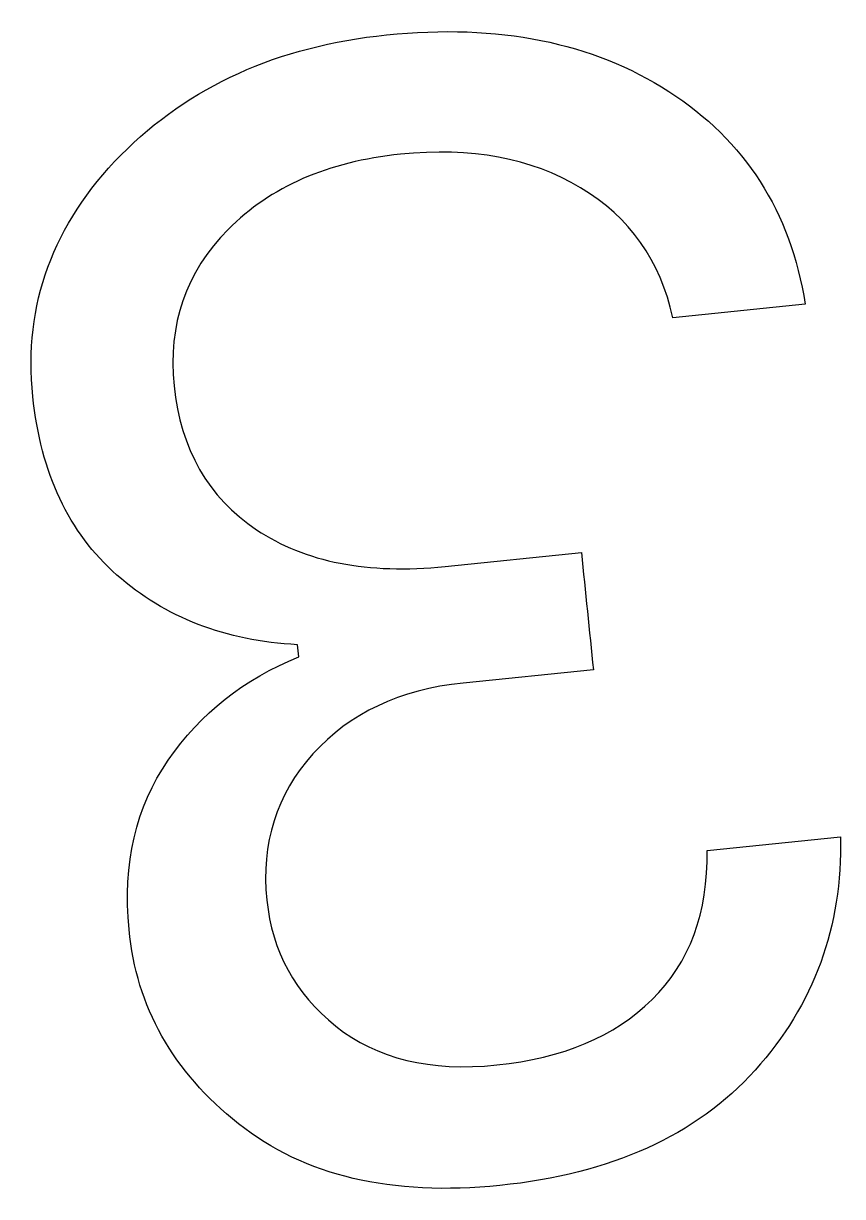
# Model space of a CAD drawing. Extents: x 1 to 47.3, y -47.1 to -0.8.
# Drawn here: x 24.925 to 27.395, y -47.121 to -43.583 of the extents above; entities that cross this region are included whole.
import ezdxf

# ---------------------------------------------------------------- set-up
doc = ezdxf.new("R2010")
doc.units = 0
doc.layers.add('LAYER_1', color=7, linetype='CONTINUOUS')

# ---------------------------------------------------------------- blocks, each defined once
blk = doc.blocks.new('BLOCK_2')
at = {"layer": 'LAYER_1'}
blk.add_open_spline([(26.8204, -46.527), (26.7074, -46.6383), (26.5514, -46.7041), (26.3522, -46.7245), (26.1517, -46.7451), (25.9898, -46.7058), (25.8668, -46.6073), (25.7438, -46.5084), (25.6746, -46.3817), (25.6587, -46.227), (25.6412, -46.0558), (25.6877, -45.9087), (25.7979, -45.786), (25.9085, -45.6634), (26.0594, -45.592), (26.2506, -45.5724), (26.2506, -45.5724), (26.6433, -45.5324), (26.6433, -45.5324), (26.6313, -45.4143), (26.6192, -45.2965), (26.6072, -45.1786), (26.6072, -45.1786), (26.1962, -45.2207), (26.1962, -45.2207), (25.9633, -45.2444), (25.7738, -45.2076), (25.6277, -45.1097), (25.4816, -45.0116), (25.3986, -44.8669), (25.3793, -44.6757), (25.3604, -44.4903), (25.4145, -44.3332), (25.5419, -44.204), (25.6698, -44.0752), (25.8427, -43.9994), (26.0618, -43.977), (26.2747, -43.9553), (26.4556, -43.9887), (26.6047, -44.0779), (26.7536, -44.1672), (26.8463, -44.2981), (26.8828, -44.4707), (26.8828, -44.4707), (27.2821, -44.4297), (27.2821, -44.4297), (27.238, -44.1496), (27.1008, -43.9356), (26.8707, -43.7875), (26.6406, -43.6394), (26.357, -43.5825), (26.0201, -43.617), (25.6911, -43.6507), (25.4238, -43.7717), (25.2188, -43.9797), (25.0135, -44.1878), (24.9249, -44.4304), (24.9532, -44.7077), (24.9769, -44.9389), (25.0613, -45.1183), (25.2067, -45.2465), (25.3521, -45.3747), (25.5337, -45.4449), (25.7514, -45.4567), (25.7514, -45.4567), (25.7552, -45.4932), (25.7552, -45.4932), (25.5902, -45.5597), (25.4589, -45.6637), (25.3614, -45.805), (25.2636, -45.9465), (25.2243, -46.1167), (25.2432, -46.3159), (25.2653, -46.5488), (25.3755, -46.7441), (25.5733, -46.9019), (25.7714, -47.0593), (26.0339, -47.1213), (26.3615, -47.0879), (26.6967, -47.0535), (26.9534, -46.9377), (27.1312, -46.74), (27.3089, -46.5422), (27.3947, -46.3076), (27.3885, -46.0361), (27.3885, -46.0361), (26.9868, -46.0771), (26.9868, -46.0771), (26.9889, -46.2656), (26.9338, -46.4158), (26.8204, -46.527)], degree=3, knots=[0, 0, 0, 0, 1, 1, 1, 2, 2, 2, 3, 3, 3, 4, 4, 4, 5, 5, 5, 6, 6, 6, 7, 7, 7, 8, 8, 8, 9, 9, 9, 10, 10, 10, 11, 11, 11, 12, 12, 12, 13, 13, 13, 14, 14, 14, 15, 15, 15, 16, 16, 16, 17, 17, 17, 18, 18, 18, 19, 19, 19, 20, 20, 20, 21, 21, 21, 22, 22, 22, 23, 23, 23, 24, 24, 24, 25, 25, 25, 26, 26, 26, 27, 27, 27, 28, 28, 28, 29, 29, 29, 30, 30, 30, 30], dxfattribs=at)

msp = doc.modelspace()

# ---------------------------------------------------------------- block references
at = {"layer": 'LAYER_1'}
msp.add_blockref('BLOCK_2', (0, 0), dxfattribs=at)

doc.saveas('drawing.dxf')
